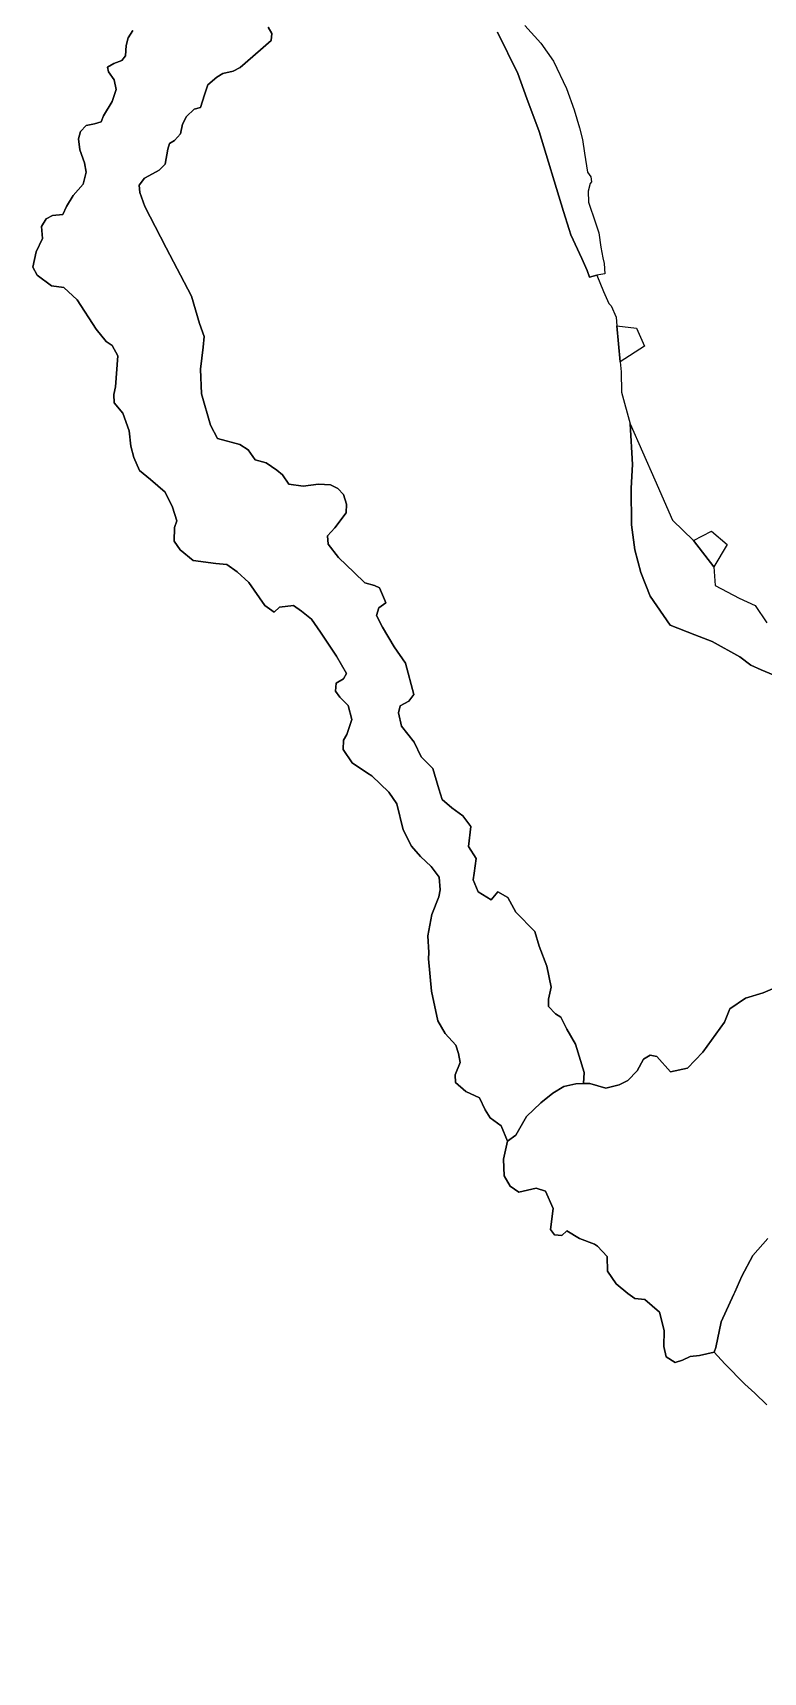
# Model space of a CAD drawing. Header units: inches. Extents: x 288635 to 1232953, y 676945 to 1655780.
# Drawn here: x 459922 to 475472, y 1309973 to 1344841 of the extents above; entities that cross this region are included whole.
import ezdxf

# ---------------------------------------------------------------- set-up
doc = ezdxf.new("R2010")
doc.units = ezdxf.units.IN
doc.header["$MEASUREMENT"] = 0
doc.layers.add('Images', color=7, linetype='Continuous')
picture_1 = doc.add_image_def('image6.jpg', size_in_pixel=(2592, 3907))

msp = doc.modelspace()

# ---------------------------------------------------------------- linework, layer by layer
at = {"color": 1}
for points in [[(464931.9531, 1344960.8217), (465011.3282, 1344828.5297), (464998.099, 1344673.0867), (464773.2027, 1344481.2634), (464339.9467, 1344104.2314), (464187.8109, 1344021.549), (463969.5293, 1343971.9395), (463843.8519, 1343895.8716), (463648.7213, 1343737.1213), (463579.2681, 1343522.1469), (463489.971, 1343250.9485), (463357.6791, 1343214.5682), (463192.3142, 1343059.1252), (463109.6317, 1342893.7602), (463069.9441, 1342688.7078), (462937.6522, 1342553.1085), (462831.8186, 1342483.6553), (462795.4384, 1342364.5925), (462742.5216, 1342047.0919), (462610.2297, 1341921.4146), (462468.0158, 1341838.7321), (462299.3436, 1341749.435), (462186.8955, 1341600.6066), (462200.1247, 1341445.1636), (462309.2655, 1341147.5068), (462643.3026, 1340502.5836), (462761.8662, 1340266.1581), (463299.5521, 1339236.9773), (463472.1513, 1338659.998), (463571.3702, 1338382.1849), (463551.5264, 1338157.2886), (463494.4387, 1337688.3981), (463511.8389, 1337165.0992), (463703.6622, 1336497.0249), (463855.7979, 1336214.1602), (464327.18, 1336084.1147), (464510.6429, 1335967.8572), (464656.1641, 1335756.1901), (464887.6749, 1335696.6587), (465119.1858, 1335537.9084), (465238.2486, 1335438.6895), (465370.5405, 1335240.2516), (465674.8119, 1335200.564), (466002.0245, 1335238.0731), (466256.8964, 1335227.0224), (466415.6468, 1335147.6472), (466538.3752, 1335023.5329), (466600.8555, 1334816.9174), (466594.2409, 1334631.7087), (466349.5008, 1334314.208), (466197.3651, 1334142.2285), (466210.5943, 1333963.6344), (466428.8759, 1333679.2068), (466766.2204, 1333361.7061), (466991.1167, 1333143.4244), (467196.1692, 1333083.8931), (467302.0027, 1333037.5909), (467411.4083, 1332785.0785), (467434.2636, 1332715.548), (467288.7735, 1332607.6421), (467235.8567, 1332448.8918), (467368.1487, 1332197.5371), (467612.8887, 1331780.8176), (467854.9586, 1331435.7055), (468032.0883, 1330764.57), (467930.3894, 1330623.2632), (467745.1807, 1330524.0442), (467705.4931, 1330378.5231), (467771.6391, 1330094.0954), (468042.8375, 1329750.1364), (468188.3586, 1329439.2504), (468439.7514, 1329191.3444), (468565.3906, 1328757.9469), (468638.1512, 1328533.0506), (468843.2037, 1328354.4565), (469074.7146, 1328189.0916), (469246.6765, 1327957.9667), (469200.3919, 1327531.6007), (469359.1422, 1327277.6002), (469316.8088, 1326970.6829), (469295.6421, 1326822.516), (469401.4756, 1326568.5155), (469676.6429, 1326399.1818), (469824.8098, 1326568.5155), (470036.4769, 1326452.0986), (470205.8106, 1326134.5979), (470606.3179, 1325724.7187), (470703.2282, 1325414.9298), (470861.9786, 1324986.304), (470957.2288, 1324541.8031), (470901.6661, 1324287.8026), (470901.6661, 1324129.0522), (471052.4789, 1323978.2394), (471163.6042, 1323906.8018), (471290.6044, 1323652.8013), (471471.8093, 1323328.3003), (471659.4597, 1322731.1473), (471642.4343, 1322490.4976), (471483.8054, 1322489.7885), (471225.8362, 1322430.2571), (470994.3253, 1322291.3506), (470736.356, 1322079.6835), (470432.0846, 1321795.2559), (470207.1883, 1321398.3801), (470028.5942, 1321266.0881), (469889.6877, 1321590.2034), (469658.1768, 1321762.1829), (469552.3432, 1321934.1624), (469433.2805, 1322185.5171), (469142.2382, 1322324.4236), (468917.342, 1322516.2469), (468910.7274, 1322674.9972), (469016.5609, 1322939.5811), (468983.4879, 1323131.4044), (468930.5712, 1323309.9985), (468699.0603, 1323554.7385), (468542.046, 1323826.301), (468409.3499, 1324459.1096), (468346.229, 1325143.0161), (468353.119, 1325280.816), (468329.911, 1325637.1803), (468417.2237, 1326089.6187), (468568.0365, 1326462.6819), (468591.849, 1326613.4947), (468575.974, 1326883.3703), (468401.3486, 1327105.6207), (468179.0982, 1327319.9336), (467980.6603, 1327542.1841), (467806.035, 1327891.4348), (467671.0972, 1328439.1234), (467504.4093, 1328693.1239), (467139.2836, 1329034.4371), (467051.032, 1329091.2159), (466718.5953, 1329312.2501), (466528.0949, 1329598.0007), (466536.0324, 1329796.4386), (466607.4701, 1329915.5013), (466710.6578, 1330233.002), (466639.2201, 1330534.6276), (466456.6573, 1330709.2529), (466369.3446, 1330836.2532), (466377.2821, 1331010.8785), (466536.0324, 1331098.1912), (466599.5325, 1331217.2539), (466385.2196, 1331582.3797), (466043.9064, 1332090.3807), (465853.406, 1332368.1937), (465639.0931, 1332542.8191), (465472.4053, 1332661.8818), (465170.7797, 1332622.1942), (465060.4722, 1332519.5827), (464858.5707, 1332656.5901), (464521.2263, 1333146.0703), (464269.8716, 1333377.5812), (464051.5899, 1333529.7169), (463820.0791, 1333556.1753), (463335.3928, 1333619.9758), (463059.4005, 1333840.6029), (462933.7231, 1334025.8116), (462936.2524, 1334318.6163), (462986.6399, 1334462.375), (462894.0355, 1334753.4172), (462741.8998, 1335070.9179), (462431.0138, 1335342.1163), (462194.0085, 1335532.1386), (462073.8256, 1335805.1381), (462007.6796, 1336049.8782), (461974.6066, 1336373.9934), (461842.3147, 1336751.0254), (461657.106, 1336969.3071), (461650.4914, 1337147.9012), (461683.5644, 1337313.2661), (461729.8666, 1337968.1112), (461610.8038, 1338193.0075), (461485.1265, 1338272.3826), (461273.4594, 1338536.9665), (460869.969, 1339158.7386), (460585.5413, 1339423.3224), (460318.9334, 1339460.1232), (460013.3391, 1339686.3424), (459922.0576, 1339856.999), (459993.4953, 1340182.4371), (460128.433, 1340464.2189), (460108.5892, 1340718.2194), (460207.8082, 1340884.9073), (460338.7772, 1340952.3762), (460564.9964, 1340976.1887), (460640.4028, 1341142.8765), (460783.2781, 1341377.0333), (460993.6223, 1341619.1275), (461061.0911, 1341873.128), (461021.4036, 1342075.5347), (460926.1534, 1342353.3477), (460898.3721, 1342583.5357), (460938.0597, 1342738.3172), (461061.0911, 1342865.3175), (461239.6853, 1342905.0051), (461378.5918, 1342944.6926), (461430.1856, 1343075.6617), (461612.7485, 1343381.256), (461696.0924, 1343631.2878), (461652.4361, 1343841.6319), (461533.3733, 1344008.3198), (461513.5296, 1344111.5075), (461644.4986, 1344186.9139), (461819.1239, 1344250.414), (461898.4991, 1344353.6017), (461910.4053, 1344567.9146), (461950.0929, 1344730.6337), (462049.3119, 1344889.384)], [(462049.3119, 1344889.384), (461950.0929, 1344730.6337), (461910.4053, 1344567.9146), (461898.4991, 1344353.6017), (461819.1239, 1344250.414), (461644.4986, 1344186.9139), (461513.5296, 1344111.5075), (461533.3733, 1344008.3198), (461652.4361, 1343841.6319), (461696.0924, 1343631.2878), (461612.7485, 1343381.256), (461430.1856, 1343075.6617), (461378.5918, 1342944.6926), (461239.6853, 1342905.0051), (461061.0911, 1342865.3175), (460938.0597, 1342738.3172), (460898.3721, 1342583.5357), (460926.1534, 1342353.3477), (461021.4036, 1342075.5347), (461061.0911, 1341873.128), (460993.6223, 1341619.1275), (460783.2781, 1341377.0333), (460640.4028, 1341142.8765), (460564.9964, 1340976.1887), (460338.7772, 1340952.3762), (460207.8082, 1340884.9073), (460108.5892, 1340718.2194), (460128.433, 1340464.2189), (459993.4953, 1340182.4371), (459922.0576, 1339856.999), (460013.3391, 1339686.3424), (460318.9334, 1339460.1232), (460585.5413, 1339423.3224), (460869.969, 1339158.7386), (461273.4594, 1338536.9665), (461485.1265, 1338272.3826), (461610.8038, 1338193.0075), (461729.8666, 1337968.1112), (461683.5644, 1337313.2661), (461650.4914, 1337147.9012), (461657.106, 1336969.3071), (461842.3147, 1336751.0254), (461974.6066, 1336373.9934), (462007.6796, 1336049.8782), (462073.8256, 1335805.1381), (462194.0085, 1335532.1386), (462431.0138, 1335342.1163), (462741.8998, 1335070.9179), (462894.0355, 1334753.4172), (462986.6399, 1334462.375), (462936.2524, 1334318.6163), (462933.7231, 1334025.8116), (463059.4005, 1333840.6029), (463335.3928, 1333619.9758), (463820.0791, 1333556.1753), (464051.5899, 1333529.7169), (464269.8716, 1333377.5812), (464521.2263, 1333146.0703), (464858.5707, 1332656.5901), (465060.4722, 1332519.5827), (465170.7797, 1332622.1942), (465472.4053, 1332661.8818), (465639.0931, 1332542.8191), (465853.406, 1332368.1937), (466043.9064, 1332090.3807), (466385.2196, 1331582.3797), (466599.5325, 1331217.2539), (466536.0324, 1331098.1912), (466377.2821, 1331010.8785), (466369.3446, 1330836.2532), (466456.6573, 1330709.2529), (466639.2201, 1330534.6276), (466710.6578, 1330233.002), (466607.4701, 1329915.5013), (466536.0324, 1329796.4386), (466528.0949, 1329598.0007), (466718.5953, 1329312.2501), (467051.032, 1329091.2159), (467139.2836, 1329034.4371), (467504.4093, 1328693.1239), (467671.0972, 1328439.1234), (467806.035, 1327891.4348), (467980.6603, 1327542.1841), (468179.0982, 1327319.9336), (468401.3486, 1327105.6207), (468575.974, 1326883.3703), (468591.849, 1326613.4947), (468568.0365, 1326462.6819), (468417.2237, 1326089.6187), (468329.911, 1325637.1803), (468353.119, 1325280.816), (468346.229, 1325143.0161), (468409.3499, 1324459.1096), (468542.046, 1323826.301), (468699.0603, 1323554.7385), (468930.5712, 1323309.9985), (468983.4879, 1323131.4044), (469016.5609, 1322939.5811), (468910.7274, 1322674.9972), (468917.342, 1322516.2469), (469142.2382, 1322324.4236), (469433.2805, 1322185.5171), (469552.3432, 1321934.1624), (469658.1768, 1321762.1829), (469889.6877, 1321590.2034), (470028.5942, 1321266.0881), (469939.3853, 1320887.5568), (469958.4354, 1320531.9561), (470085.4356, 1320309.7057), (470269.586, 1320182.7054), (470637.8867, 1320265.2556), (470834.7371, 1320201.7555), (470999.8374, 1319833.4547), (470942.6873, 1319388.9538), (471025.2375, 1319274.6536), (471183.9878, 1319261.9536), (471291.938, 1319357.2038), (471558.6386, 1319198.4534), (471882.4892, 1319077.8032), (471942.008, 1319035.644), (472149.1897, 1318817.4527), (472155.5398, 1318499.952), (472339.6901, 1318233.2515), (472587.3406, 1318030.0511), (472739.7409, 1317922.1009), (472949.2913, 1317903.0509), (473260.442, 1317630.0003), (473362.0422, 1317242.6495), (473355.6922, 1316899.7488), (473406.4923, 1316683.8484), (473596.9926, 1316563.1982), (473755.743, 1316607.6483), (473914.4933, 1316690.1984), (474111.3437, 1316709.2485), (474428.8443, 1316779.0986), (474657.4448, 1316531.4481), (475079.4984, 1316100.8562), (475295.8403, 1315910.275), (475545.917, 1315660.6909)], [(475716.4858, 1324525.629), (475468.8353, 1324424.0288), (475094.1845, 1324309.7286), (474757.6339, 1324081.1281), (474643.3336, 1323801.7276), (474186.1327, 1323160.3763), (473862.2821, 1322817.4756), (473500.3313, 1322741.2755), (473208.2308, 1323065.1261), (473062.1809, 1323099.4908), (472921.025, 1323013.9291), (472787.6747, 1322759.9286), (472590.8243, 1322556.7282), (472404.2641, 1322463.4481), (472120.9234, 1322391.6279), (471778.0227, 1322493.2281), (471642.4343, 1322490.4976), (471659.4597, 1322731.1473), (471471.8093, 1323328.3003), (471290.6044, 1323652.8013), (471163.6042, 1323906.8018), (471052.4789, 1323978.2394), (470901.6661, 1324129.0522), (470901.6661, 1324287.8026), (470957.2288, 1324541.8031), (470861.9786, 1324986.304), (470703.2282, 1325414.9298), (470606.3179, 1325724.7187), (470205.8106, 1326134.5979), (470036.4769, 1326452.0986), (469824.8098, 1326568.5155), (469676.6429, 1326399.1818), (469401.4756, 1326568.5155), (469295.6421, 1326822.516), (469316.8088, 1326970.6829), (469359.1422, 1327277.6002), (469200.3919, 1327531.6007), (469246.6765, 1327957.9667), (469074.7146, 1328189.0916), (468843.2037, 1328354.4565), (468638.1512, 1328533.0506), (468565.3906, 1328757.9469), (468439.7514, 1329191.3444), (468188.3586, 1329439.2504), (468042.8375, 1329750.1364), (467771.6391, 1330094.0954), (467705.4931, 1330378.5231), (467745.1807, 1330524.0442), (467930.3894, 1330623.2632), (468032.0883, 1330764.57), (467854.9586, 1331435.7055), (467612.8887, 1331780.8176), (467368.1487, 1332197.5371), (467235.8567, 1332448.8918), (467288.7735, 1332607.6421), (467434.2636, 1332715.548), (467411.4083, 1332785.0785), (467302.0027, 1333037.5909), (467196.1692, 1333083.8931), (466991.1167, 1333143.4244), (466766.2204, 1333361.7061), (466428.8759, 1333679.2068), (466210.5943, 1333963.6344), (466197.3651, 1334142.2285), (466349.5008, 1334314.208), (466594.2409, 1334631.7087), (466600.8555, 1334816.9174), (466538.3752, 1335023.5329), (466415.6468, 1335147.6472), (466256.8964, 1335227.0224), (466002.0245, 1335238.0731), (465674.8119, 1335200.564), (465370.5405, 1335240.2516), (465238.2486, 1335438.6895), (465119.1858, 1335537.9084), (464887.6749, 1335696.6587), (464656.1641, 1335756.1901), (464510.6429, 1335967.8572), (464327.18, 1336084.1147), (463855.7979, 1336214.1602), (463703.6622, 1336497.0249), (463511.8389, 1337165.0992), (463494.4387, 1337688.3981), (463551.5264, 1338157.2886), (463571.3702, 1338382.1849), (463472.1513, 1338659.998), (463299.5521, 1339236.9773), (462761.8662, 1340266.1581), (462643.3026, 1340502.5836), (462309.2655, 1341147.5068), (462200.1247, 1341445.1636), (462186.8955, 1341600.6066), (462299.3436, 1341749.435), (462468.0158, 1341838.7321), (462610.2297, 1341921.4146), (462742.5216, 1342047.0919), (462795.4384, 1342364.5925), (462831.8186, 1342483.6553), (462937.6522, 1342553.1085), (463069.9441, 1342688.7078), (463109.6317, 1342893.7602), (463192.3142, 1343059.1252), (463357.6791, 1343214.5682), (463489.971, 1343250.9485), (463579.2681, 1343522.1469), (463648.7213, 1343737.1213), (463843.8519, 1343895.8716), (463969.5293, 1343971.9395), (464187.8109, 1344021.549), (464339.9467, 1344104.2314), (464773.2027, 1344481.2634), (464998.099, 1344673.0867), (465011.3282, 1344828.5297), (464931.9531, 1344960.8217)], [(470394.015, 1344997.5153), (470740.481, 1344620.6513), (471008.6537, 1344235.1529), (471283.0168, 1343655.546), (471448.1171, 1343202.5784), (471558.184, 1342821.5777), (471621.6841, 1342571.8105), (471668.2509, 1342279.7099), (471727.8018, 1341877.7413), (471803.8922, 1341780.3117), (471813.6719, 1341669.651), (471786.7845, 1341632.0086), (471744.4511, 1341471.1416), (471752.9177, 1341238.3078), (471901.0847, 1340798.0403), (471973.0515, 1340586.3732), (472011.1516, 1340281.5726), (472057.7183, 1340052.9721), (472087.3517, 1339930.2052), (472100.0518, 1339714.3048), (471930.7181, 1339688.9047), (471930.7181, 1339688.9047), (471772.1456, 1339639.7644), (471720.3807, 1339788.3104), (471608.6144, 1340038.3139), (471375.2045, 1340539.8414), (471340.4702, 1340653.921), (471222.3527, 1341041.8597), (470704.1813, 1342743.7136), (470440.5818, 1343443.8789), (470250.0814, 1343973.0466), (469818.0904, 1344854.6535)], [(469818.0904, 1344854.6535), (470250.0814, 1343973.0466), (470440.5818, 1343443.8789), (470704.1813, 1342743.7136), (471222.3527, 1341041.8597), (471340.4702, 1340653.921), (471375.2045, 1340539.8414), (471608.6144, 1340038.3139), (471720.3807, 1339788.3104), (471772.1456, 1339639.7644), (471930.7181, 1339688.9047), (472069.1247, 1339336.5393), (472184.1742, 1339079.4735), (472237.2135, 1339030.5463), (472338.8462, 1338790.3236), (472355.4191, 1338608.0225), (472425.035, 1337842.2474), (472444.6798, 1337626.1546), (472451.5378, 1337195.9624), (472635.9422, 1336525.401), (472687.1926, 1335661.9987), (472657.5592, 1335153.9976), (472666.0259, 1334375.0627), (472737.9927, 1333845.895), (472864.993, 1333359.0607), (473061.06, 1332861.2016), (473489.7787, 1332238.735), (474012.4748, 1332038.0197), (474383.2853, 1331895.6285), (474976.5737, 1331566.818), (475210.2643, 1331390.5568), (475426.1648, 1331293.1899), (476205.0996, 1330962.9893)], [(476205.0996, 1330962.9893), (475426.1648, 1331293.1899), (475210.2643, 1331390.5568), (474976.5737, 1331566.818), (474383.2853, 1331895.6285), (474012.4748, 1332038.0197), (473489.7787, 1332238.735), (473061.06, 1332861.2016), (472864.993, 1333359.0607), (472737.9927, 1333845.895), (472666.0259, 1334375.0627), (472657.5592, 1335153.9976), (472687.1926, 1335661.9987), (472635.9422, 1336525.401), (473161.7248, 1335335.1561), (473542.8043, 1334472.484), (473989.2896, 1334042.5353), (474419.2384, 1333480.2946), (474445.6968, 1333086.7261), (474961.1802, 1332813.1569), (475296.4609, 1332662.2806), (475547.9214, 1332293.4719)], [(475565.7612, 1319198.9826), (475248.2605, 1318835.1798), (475016.7497, 1318398.6164), (474864.6139, 1318054.6574), (474844.3315, 1318010.8658), (474573.5717, 1317426.2707), (474461.1235, 1316877.2592), (474428.8443, 1316779.0986), (474111.3437, 1316709.2485), (473914.4933, 1316690.1984), (473755.743, 1316607.6483), (473596.9926, 1316563.1982), (473406.4923, 1316683.8484), (473355.6922, 1316899.7488), (473362.0422, 1317242.6495), (473260.442, 1317630.0003), (472949.2913, 1317903.0509), (472739.7409, 1317922.1009), (472587.3406, 1318030.0511), (472339.6901, 1318233.2515), (472155.5398, 1318499.952), (472149.1897, 1318817.4527), (471942.008, 1319035.644), (471882.4892, 1319077.8032), (471558.6386, 1319198.4534), (471291.938, 1319357.2038), (471183.9878, 1319261.9536), (471025.2375, 1319274.6536), (470942.6873, 1319388.9538), (470999.8374, 1319833.4547), (470834.7371, 1320201.7555), (470637.8867, 1320265.2556), (470269.586, 1320182.7054), (470085.4356, 1320309.7057), (469958.4354, 1320531.9561), (469939.3853, 1320887.5568), (470028.5942, 1321266.0881), (470207.1883, 1321398.3801), (470432.0846, 1321795.2559), (470736.356, 1322079.6835), (470994.3253, 1322291.3506), (471225.8362, 1322430.2571), (471483.8054, 1322489.7885), (471642.4343, 1322490.4976), (471778.0227, 1322493.2281), (472120.9234, 1322391.6279), (472404.2641, 1322463.4481), (472590.8243, 1322556.7282), (472787.6747, 1322759.9286), (472921.025, 1323013.9291), (473062.1809, 1323099.4908), (473208.2308, 1323065.1261), (473500.3313, 1322741.2755), (473862.2821, 1322817.4756), (474186.1327, 1323160.3763), (474643.3336, 1323801.7276), (474757.6339, 1324081.1281), (475094.1845, 1324309.7286), (475468.8353, 1324424.0288), (475716.4858, 1324525.629)], [(475545.917, 1315660.6909), (475295.8403, 1315910.275), (475079.4984, 1316100.8562), (474657.4448, 1316531.4481), (474428.8443, 1316779.0986), (474461.1235, 1316877.2592), (474573.5717, 1317426.2707), (474844.3315, 1318010.8658), (474864.6139, 1318054.6574), (475016.7497, 1318398.6164), (475248.2605, 1318835.1798), (475565.7612, 1319198.9826)]]:
    msp.add_lwpolyline(points, dxfattribs=at)
for points in [[(472945.3033, 1338173.8519), (472425.035, 1337842.2474), (472355.4191, 1338608.0225), (472770.678, 1338554.8527), (472945.3033, 1338173.8519)], [(474700.3587, 1333959.8528), (474419.2384, 1333480.2946), (473989.2896, 1334042.5353), (474369.6289, 1334240.9732), (474700.3587, 1333959.8528)]]:
    msp.add_lwpolyline(points, close=True, dxfattribs=at)

# ---------------------------------------------------------------- pictures from other files: only their frames are drawn
at = {"layer": 'Images'}
image = msp.add_image(picture_1, insert=(463037.5219, 1275868.6976), size_in_units=(43026.9717, 64855.8558), rotation=-30.719241845, dxfattribs=at)
image.dxf.flags = 7

doc.saveas('drawing.dxf')
